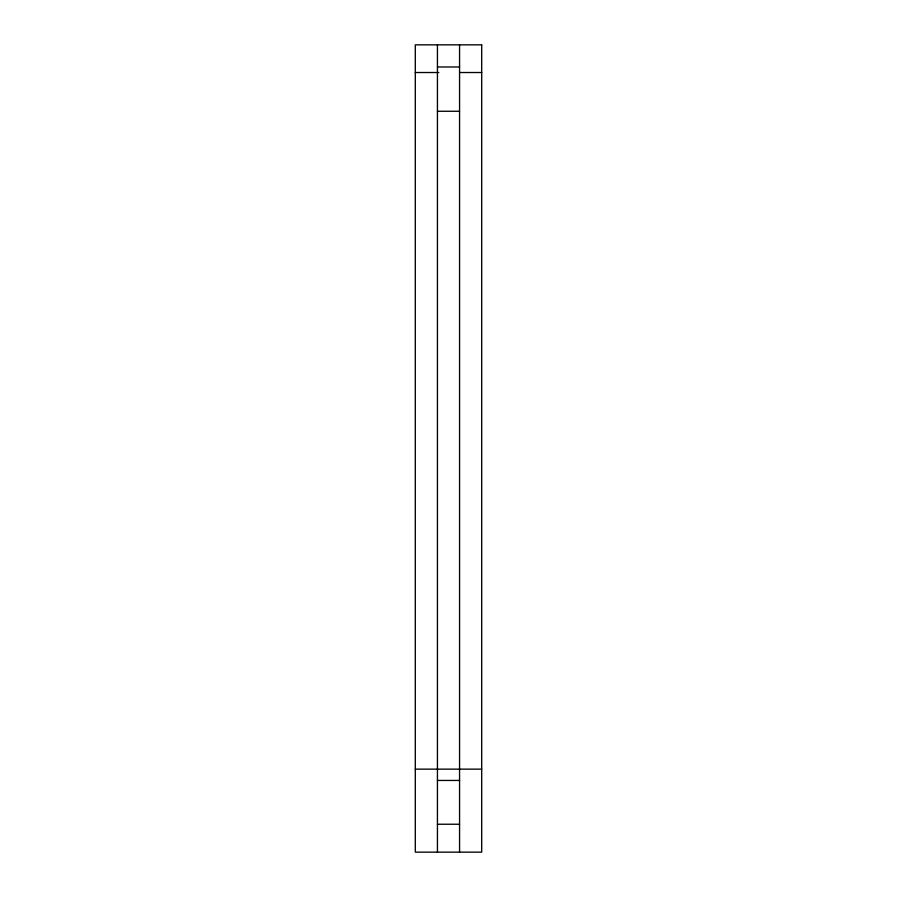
<?xml version="1.0" encoding="UTF-8"?>
<svg xmlns="http://www.w3.org/2000/svg" width="897" height="897" viewBox="0 0 897 897"><rect width="100%" height="100%" fill="white"/><g stroke="black" fill="none" stroke-linecap="round" stroke-linejoin="round"><path stroke-width="1.35" d="M437.433 66.983L459.567 66.983M415.3 72.522L438.812 72.522M459.567 72.522L481.7 72.522M437.433 111.262L459.567 111.262M415.3 769.144L481.7 769.144M437.433 780.446L459.567 780.446M437.433 824.242L459.567 824.242M459.567 44.85L459.567 852.15M437.433 44.85L437.433 852.15M481.7 44.85L415.3 44.85L415.3 852.15L481.7 852.15L481.7 44.85"/></g></svg>
